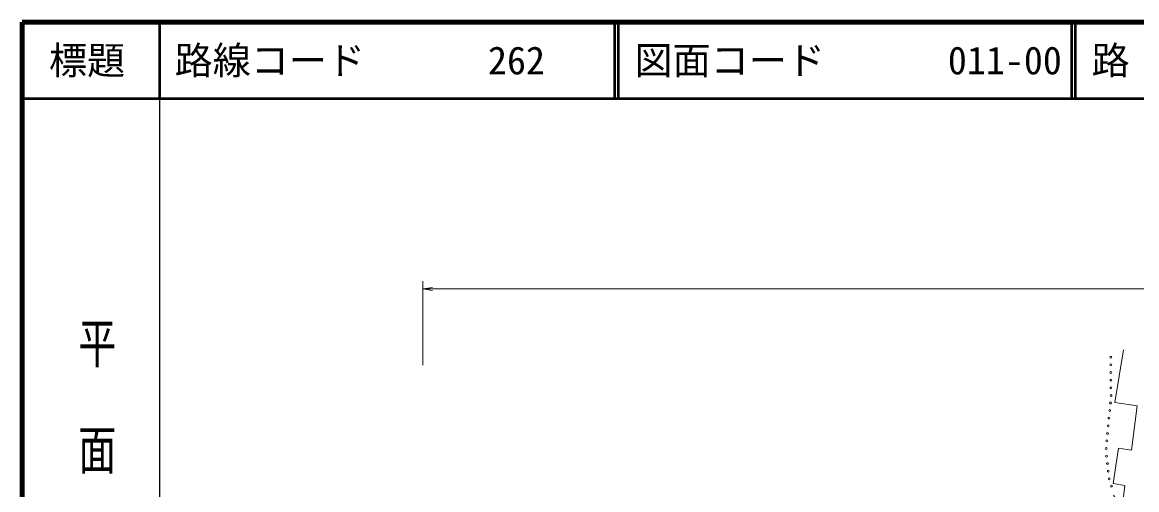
# Model space of a CAD drawing. Units: millimetres at full size, sheet at 1:1000; details may follow other scales. Extents: x 40000 to 680000, y 20000 to 380000.
# Drawn here: x 40000 to 186312, y 318648 to 380000 of the extents above; entities that cross this region are included whole.
import ezdxf
from ezdxf.enums import TextEntityAlignment as Align

# ---------------------------------------------------------------- set-up
doc = ezdxf.new("R2010")
doc.units = ezdxf.units.MM
doc.header["$LTSCALE"] = 1000
for name, color, linetype, lineweight in [('M-BGD', 7, 'Continuous', 13), ('M-STR-HTXT', 7, 'Continuous', 13), ('M-TTL', 2, 'Continuous', 140), ('M-TTL-BAND', 7, 'Continuous', 25), ('M-TTL-LINE', 7, 'Continuous', 50)]:
    doc.layers.add(name, color=color, linetype=linetype, lineweight=lineweight)
doc.layers.add('M-TTL-TXT', color=7, linetype='Continuous')
doc.styles.add('@ＭＳ ゴシック', font='')
doc.styles.add('ＭＳ ゴシック', font='')
doc.styles.get('@ＭＳ ゴシック').set_extended_font_data('@MS Gothic')
doc.styles.get('ＭＳ ゴシック').set_extended_font_data('MS Gothic')

# ---------------------------------------------------------------- blocks, each defined once
blk = doc.blocks.new('open_arrow')
at = {"color": 0, "linetype": 'Continuous', "lineweight": -2}
blk.add_lwpolyline([(7.5, 1.25), (0, 0), (7.5, -1.25)], dxfattribs=at)

msp = doc.modelspace()

# ---------------------------------------------------------------- linework, layer by layer
at = {"layer": 'M-BGD'}
msp.add_lwpolyline([(184565, 337008), (183441, 330082), (186375, 329667), (185610, 323838), (183941, 324107), (183233, 319453), (184750, 319200), (184480, 317025), (192474, 315760), (193148, 320212), (199320, 319251), (200534, 327918), (202423, 327682), (203283, 334149)], dxfattribs=at)
for centre in [(182921, 336025), (182925, 335025), (182928, 334025), (182931, 333025), (182934, 332025), (182938, 331025), (182856, 330029), (182671, 328037), (182764, 329033), (182579, 327042), (182395, 325050), (182487, 326046), (182303, 324054), (182333, 323061), (182457, 322068), (182580, 321076), (182703, 320083), (182983, 319125)]:
    msp.add_circle(centre, 125, dxfattribs=at)
msp.add_open_spline([(183283, 317912), (183870, 316927), (184093, 316528), (184832, 315837), (185503, 315209), (185916, 314842), (186771, 314504), (187590, 314181), (188117, 314121), (188997, 314150), (190019, 314185), (190605, 314323), (191560, 314690), (192424, 315022), (192882, 315297), (193634, 315837), (194443, 316417), (194753, 316933), (195590, 317472), (195960, 317710), (196198, 317801), (196619, 317928), (197176, 318095), (197526, 317973), (198103, 318046), (198566, 318104), (198879, 317998), (199283, 318231), (199877, 318573), (200146, 318915), (200481, 319513), (200779, 320045), (200867, 320389), (201020, 320980), (201230, 321788), (201215, 322272), (201436, 323076), (201520, 323382), (201575, 323559), (201740, 323830), (202000, 324257), (202315, 324362), (202628, 324752), (203019, 325238), (203192, 325556), (203426, 326134), (203807, 327075), (203815, 327670), (204022, 328664), (204217, 329603), (204295, 330136), (204485, 331076), (204779, 332533), (204945, 333349), (205294, 334794), (205458, 335470), (205448, 335888), (205750, 336514), (205919, 336865), (205996, 337009), (206256, 337374)], degree=3, knots=[0, 0, 0, 0, 1, 1, 1, 2, 2, 2, 3, 3, 3, 4, 4, 4, 5, 5, 5, 6, 6, 6, 7, 7, 7, 8, 8, 8, 9, 9, 9, 10, 10, 10, 11, 11, 11, 12, 12, 12, 13, 13, 13, 14, 14, 14, 15, 15, 15, 16, 16, 16, 17, 17, 17, 18, 18, 18, 19, 19, 19, 20, 20, 20, 20], dxfattribs=at)
at = {"layer": 'M-STR-HTXT'}
for p, q in [((92607, 335000), (92607, 346000)), ((92607, 345000), (569085, 345000))]:
    msp.add_line(p, q, dxfattribs=at)
at = {"layer": 'M-TTL'}
for p, q in [((40000, 380000), (40000, 20000)), ((680000, 380000), (40000, 380000))]:
    msp.add_line(p, q, dxfattribs=at)
at = {"layer": 'M-TTL-BAND'}
msp.add_line((58000, 370000), (58000, 20000), dxfattribs=at)
at = {"layer": 'M-TTL-LINE'}
for p, q in [((58000, 380000), (58000, 370000)), ((117750, 380000), (117750, 370000)), ((118250, 380000), (118250, 370000)), ((177750, 380000), (177750, 370000)), ((178250, 380000), (178250, 370000)), ((40000, 370000), (680000, 370000))]:
    msp.add_line(p, q, dxfattribs=at)

# ---------------------------------------------------------------- block references
at = {"layer": 'M-STR-HTXT', "xscale": 167, "yscale": 167}
msp.add_blockref('open_arrow', (92607, 345000), dxfattribs=at)

# ---------------------------------------------------------------- texts
at = {"layer": 'M-TTL-BAND', "style": '@ＭＳ ゴシック', "width": 1.4}
msp.add_text('平  面  図', height=3666, rotation=270, dxfattribs=at).set_placement((49777, 306475), align=Align.MIDDLE_RIGHT)
at = {"layer": 'M-TTL-TXT', "style": 'ＭＳ ゴシック'}
msp.add_text('標題', height=3666, dxfattribs=at).set_placement((48500, 375000), align=Align.MIDDLE_CENTER)
for s, p in [('路線コード', (60000, 375000)), ('262', (101142, 375000)), ('図面コード', (120380, 375000)), ('011-00', (161521, 375000)), ('路 線 名', (180380, 375000))]:
    msp.add_text(s, height=3666, dxfattribs=at).set_placement(p, align=Align.MIDDLE_LEFT)

doc.saveas('drawing.dxf')
